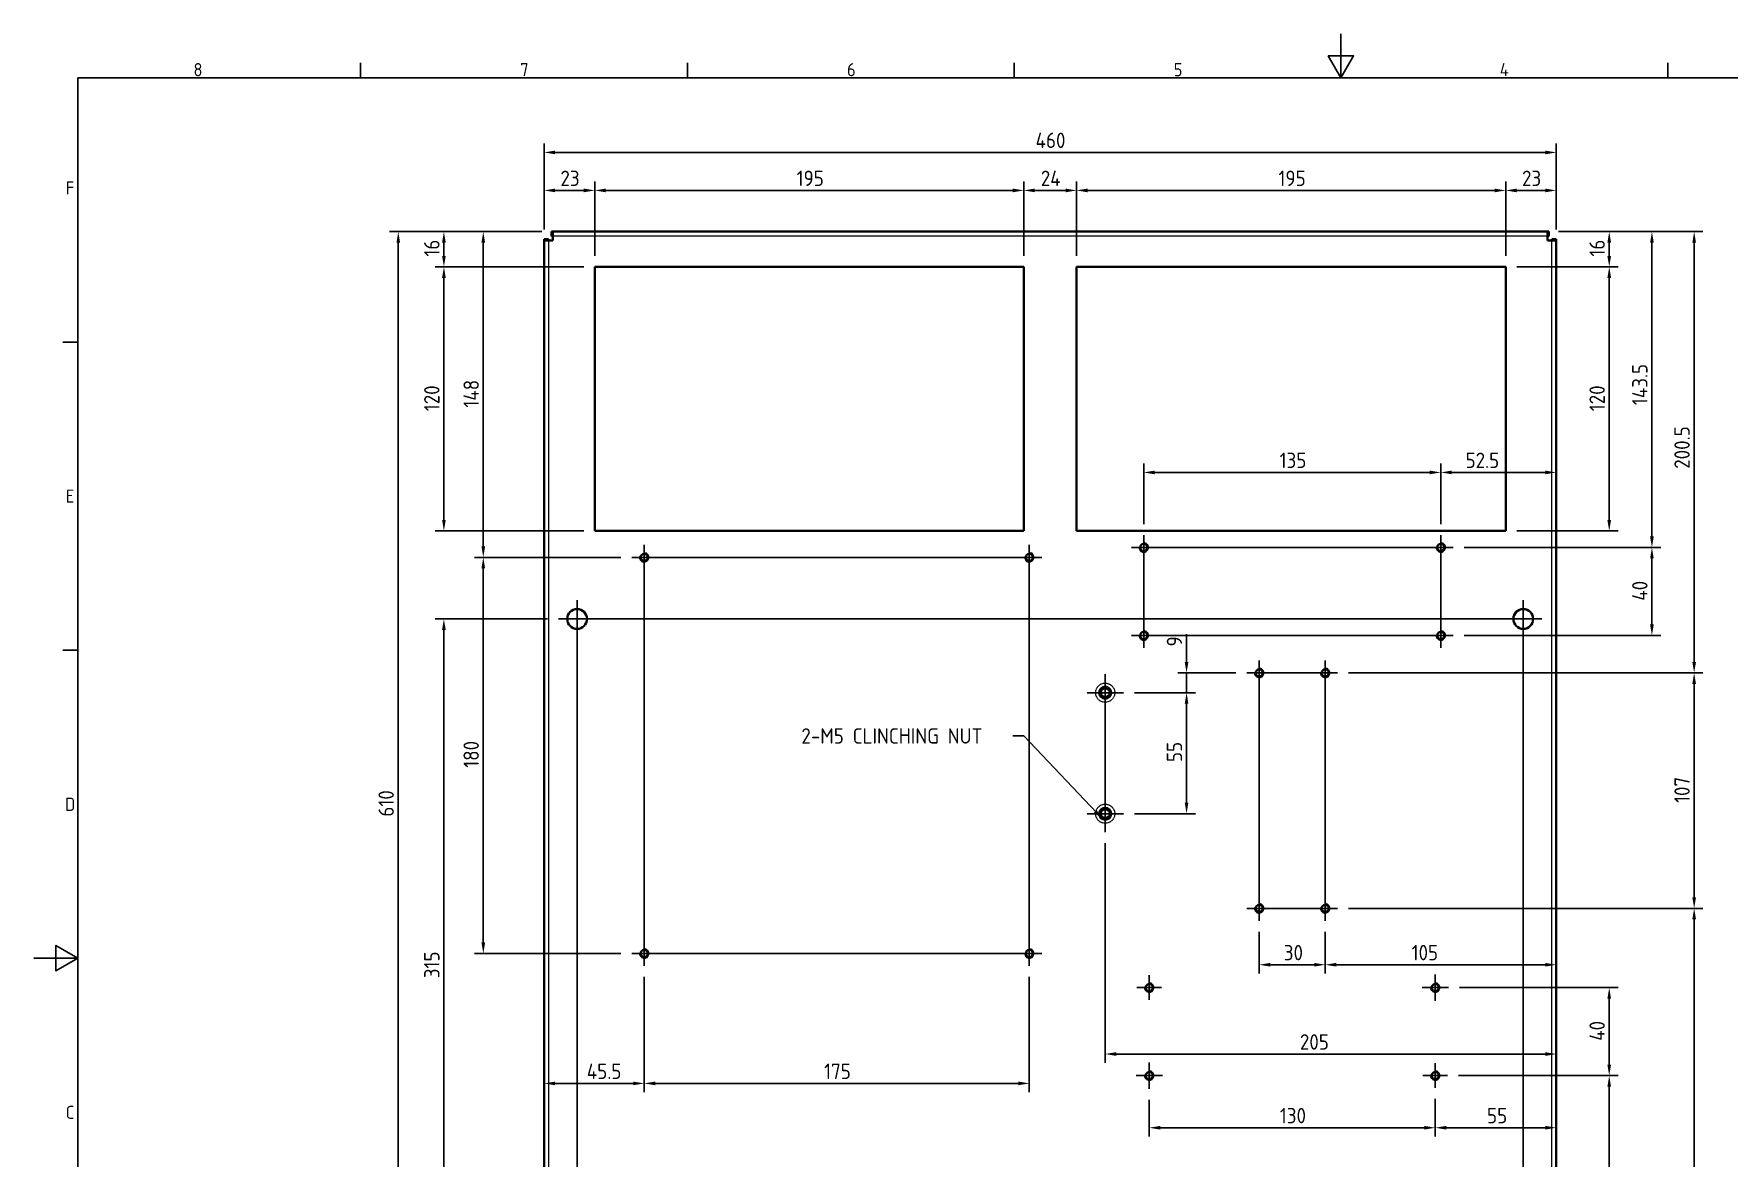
# Model space of a CAD drawing. Header units: millimetres. Extents: x 0 to 1188, y 0 to 840.
# Drawn here: x 0 to 770, y 329 to 840 of the extents above; entities that cross this region are included whole.
import ezdxf

# ---------------------------------------------------------------- set-up
doc = ezdxf.new("R2010")
doc.units = ezdxf.units.MM
doc.header["$LTSCALE"] = 2
doc.linetypes.add('CHAIN', pattern=[0.7087, 0.4724, -0.0591, 0.1181, -0.0591])
doc.linetypes.add('DASHED', pattern=[0.2067, 0.1654, -0.0413])
doc.layers.get('0').update_dxf_attribs({"color": 3, "lineweight": 25, "true_color": 0x00ff00})
for name, color, linetype, lineweight, true_color in [('가려진 것(ISO)', 2, 'DASHED', 18, 0xffff00), ('가시적인 것(ISO)', 3, 'Continuous', 40, 0x00ff00), ('가시적인 좁은 것(ISO)', 3, 'Continuous', 35, 0x00ff00), ('기호(ISO)', 5, 'Continuous', 25, 0x0000ff), ('중심 표식(ISO)', 1, 'Continuous', 25, 0xff0000), ('중심선(ISO)', 1, 'Continuous', 25, 0xff0000), ('치수(ISO)', 2, 'Continuous', 25, 0xffff00)]:
    doc.layers.add(name, color=color, linetype=linetype, lineweight=lineweight, true_color=true_color)
doc.layers.add('경계(ISO)', color=7, linetype='Continuous', lineweight=25)
doc.styles.add('문자 텍스트_PSTEK_POSCO', font='isocp.shx')
doc.styles.add('치수 텍스트_PSTEK_POSCO', font='isocp.shx')
doc.dimstyles.new('치수_PSTEK_POSCO', dxfattribs={"dimscale": 2, "dimtxt": 3.5, "dimasz": 2.5, "dimexe": 2, "dimexo": 2.5, "dimgap": 1, "dimtad": 1, "dimrnd": 1e-08, "dimdsep": 46, "dimtxsty": '치수 텍스트_PSTEK_POSCO', "dimcen": 0.09, "dimdle": 10, "dimclrd": 7, "dimclre": 7, "dimclrt": 2, "dimadec": 1, "dimazin": 2, "dimtfac": 1, "dimtmove": 0, "dimatfit": 3, "dimfxl": 1, "dimtolj": 1, "dimlwd": -1, "dimlwe": -1, "dimarcsym": 0})
doc.dimstyles.new('치수_PSTEK_POSCO$7', dxfattribs={"dimscale": 2, "dimtxt": 3.5, "dimasz": 2.5, "dimexe": 2, "dimexo": 2.5, "dimgap": 1, "dimtad": 1, "dimrnd": 1e-08, "dimdsep": 46, "dimtxsty": '치수 텍스트_PSTEK_POSCO', "dimcen": 0.09, "dimdle": 10, "dimclrd": 7, "dimclre": 7, "dimclrt": 2, "dimadec": 1, "dimazin": 2, "dimtfac": 1, "dimtmove": 0, "dimatfit": 3, "dimfxl": 1, "dimtolj": 1, "dimlwd": -1, "dimlwe": -1, "dimarcsym": 0})

# ---------------------------------------------------------------- blocks, each defined once
blk = doc.blocks.new('경계 Default Border')
at = {"layer": '경계(ISO)'}
for p, q in [((74.25, 410), (74.25, 413.4)), ((148.5, 410), (148.5, 413.4)), ((222.75, 410), (222.75, 413.4)), ((371.25, 410), (371.25, 413.4)), ((10, 350), (6.6, 350)), ((10, 280), (6.6, 280))]:
    blk.add_line(p, q, dxfattribs=at)
at = {"layer": '경계(ISO)', "flags": 128}
for points in [[(297, 420), (297, 410), (294.11, 415), (299.89, 415), (297, 410)], [(10, 10), (10, 410), (584, 410), (584, 10), (10, 10)], [(0, 210), (10, 210), (5, 212.89), (5, 207.11), (10, 210)]]:
    blk.add_lwpolyline(points, dxfattribs=at)
at = {"layer": '경계(ISO)', "color": 2, "true_color": 0xffff00, "char_height": 3, "attachment_point": 7, "style": '문자 텍스트_PSTEK_POSCO'}
for s, insert in [('8', (36.27, 410.37)), ('7', (110.52, 410.39)), ('6', (184.77, 410.37)), ('5', (259.02, 410.37)), ('4', (333.1, 410.4)), ('F', (7.24, 383.5)), ('E', (7.24, 313.47)), ('D', (7.08, 243.47)), ('C', (7.24, 173.47))]:
    blk.add_mtext(s, dxfattribs=dict(at, insert=insert))
blk = doc.blocks.new('*D22')
at = {"layer": 'Defpoints', "color": 0, "transparency": 16777216}
for p in [(254.87, 768.88), (231.87, 746.14), (254.87, 734.14)]:
    blk.add_point(p, dxfattribs=at)
at = {"layer": '치수(ISO)', "color": 7, "transparency": 16777216}
for p, q in [((231.87, 751.14), (231.87, 772.88)), ((254.87, 739.14), (254.87, 772.88)), ((236.87, 768.88), (249.87, 768.88))]:
    blk.add_line(p, q, dxfattribs=at)
for points in [[(236.87, 769.71), (236.87, 768.04), (231.87, 768.88)], [(249.87, 769.71), (249.87, 768.04), (254.87, 768.88)]]:
    blk.add_solid(points, dxfattribs=at)
at = {"layer": '치수(ISO)', "color": 2, "transparency": 16777216, "insert": (239.29, 774.38), "char_height": 7, "attachment_point": 4, "style": '치수 텍스트_PSTEK_POSCO'}
blk.add_mtext('\\A1;23', dxfattribs=at)
blk = doc.blocks.new('*D23')
at = {"layer": 'Defpoints', "color": 0, "transparency": 16777216}
for p in [(449.87, 768.88), (254.87, 734.14), (449.87, 734.14)]:
    blk.add_point(p, dxfattribs=at)
at = {"layer": '치수(ISO)', "color": 7, "transparency": 16777216}
for p, q in [((254.87, 739.14), (254.87, 772.88)), ((449.87, 739.14), (449.87, 772.88)), ((259.87, 768.88), (444.87, 768.88))]:
    blk.add_line(p, q, dxfattribs=at)
for points in [[(259.87, 769.71), (259.87, 768.04), (254.87, 768.88)], [(444.87, 769.71), (444.87, 768.04), (449.87, 768.88)]]:
    blk.add_solid(points, dxfattribs=at)
at = {"layer": '치수(ISO)', "color": 2, "transparency": 16777216, "insert": (346.63, 774.38), "char_height": 7, "attachment_point": 4, "style": '치수 텍스트_PSTEK_POSCO'}
blk.add_mtext('\\A1;195', dxfattribs=at)
blk = doc.blocks.new('*D24')
at = {"layer": 'Defpoints', "color": 0, "transparency": 16777216}
for p in [(473.87, 768.88), (449.87, 734.14), (473.87, 734.14)]:
    blk.add_point(p, dxfattribs=at)
at = {"layer": '치수(ISO)', "color": 7, "transparency": 16777216}
for p, q in [((449.87, 739.14), (449.87, 772.88)), ((473.87, 739.14), (473.87, 772.88)), ((454.87, 768.88), (468.87, 768.88))]:
    blk.add_line(p, q, dxfattribs=at)
for points in [[(454.87, 769.71), (454.87, 768.04), (449.87, 768.88)], [(468.87, 769.71), (468.87, 768.04), (473.87, 768.88)]]:
    blk.add_solid(points, dxfattribs=at)
at = {"layer": '치수(ISO)', "color": 2, "transparency": 16777216, "insert": (457.6, 774.38), "char_height": 7, "attachment_point": 4, "style": '치수 텍스트_PSTEK_POSCO'}
blk.add_mtext('\\A1;24', dxfattribs=at)
blk = doc.blocks.new('*D25')
at = {"layer": 'Defpoints', "color": 0, "transparency": 16777216}
for p in [(668.87, 768.88), (473.87, 734.14), (668.87, 734.14)]:
    blk.add_point(p, dxfattribs=at)
at = {"layer": '치수(ISO)', "color": 7, "transparency": 16777216}
for p, q in [((473.87, 739.14), (473.87, 772.88)), ((668.87, 739.14), (668.87, 772.88)), ((478.87, 768.88), (663.87, 768.88))]:
    blk.add_line(p, q, dxfattribs=at)
for points in [[(478.87, 769.71), (478.87, 768.04), (473.87, 768.88)], [(663.87, 769.71), (663.87, 768.04), (668.87, 768.88)]]:
    blk.add_solid(points, dxfattribs=at)
at = {"layer": '치수(ISO)', "color": 2, "transparency": 16777216, "insert": (565.63, 774.38), "char_height": 7, "attachment_point": 4, "style": '치수 텍스트_PSTEK_POSCO'}
blk.add_mtext('\\A1;195', dxfattribs=at)
blk = doc.blocks.new('*D26')
at = {"layer": 'Defpoints', "color": 0, "transparency": 16777216}
for p in [(691.87, 768.88), (691.87, 746.14), (668.87, 734.14)]:
    blk.add_point(p, dxfattribs=at)
at = {"layer": '치수(ISO)', "color": 7, "transparency": 16777216}
for p, q in [((668.87, 739.14), (668.87, 772.88)), ((691.87, 751.14), (691.87, 772.88)), ((673.87, 768.88), (686.87, 768.88))]:
    blk.add_line(p, q, dxfattribs=at)
for points in [[(673.87, 769.71), (673.87, 768.04), (668.87, 768.88)], [(686.87, 769.71), (686.87, 768.04), (691.87, 768.88)]]:
    blk.add_solid(points, dxfattribs=at)
at = {"layer": '치수(ISO)', "color": 2, "transparency": 16777216, "insert": (676.29, 774.38), "char_height": 7, "attachment_point": 4, "style": '치수 텍스트_PSTEK_POSCO'}
blk.add_mtext('\\A1;23', dxfattribs=at)
blk = doc.blocks.new('*D27')
at = {"layer": 'Defpoints', "color": 0, "transparency": 16777216}
for p in [(186.33, 734.14), (254.87, 734.14), (254.87, 614.14)]:
    blk.add_point(p, dxfattribs=at)
at = {"layer": '치수(ISO)', "color": 7, "transparency": 16777216}
for p, q in [((249.87, 734.14), (182.33, 734.14)), ((186.33, 619.14), (186.33, 729.14)), ((249.87, 614.14), (182.33, 614.14))]:
    blk.add_line(p, q, dxfattribs=at)
for points in [[(185.5, 729.14), (187.17, 729.14), (186.33, 734.14)], [(185.5, 619.14), (187.17, 619.14), (186.33, 614.14)]]:
    blk.add_solid(points, dxfattribs=at)
at = {"layer": '치수(ISO)', "color": 2, "transparency": 16777216, "insert": (180.83, 668.54), "char_height": 7, "attachment_point": 4, "rotation": 90, "style": '치수 텍스트_PSTEK_POSCO'}
blk.add_mtext('\\A1;120', dxfattribs=at)
blk = doc.blocks.new('*D28')
at = {"layer": 'Defpoints', "color": 0, "transparency": 16777216}
for p in [(186.33, 750.14), (235.87, 750.14), (254.87, 734.14)]:
    blk.add_point(p, dxfattribs=at)
at = {"layer": '치수(ISO)', "color": 7, "transparency": 16777216}
for p, q in [((230.87, 750.14), (182.33, 750.14)), ((186.33, 739.14), (186.33, 745.14)), ((249.87, 734.14), (182.33, 734.14))]:
    blk.add_line(p, q, dxfattribs=at)
for points in [[(185.5, 745.14), (187.17, 745.14), (186.33, 750.14)], [(185.5, 739.14), (187.17, 739.14), (186.33, 734.14)]]:
    blk.add_solid(points, dxfattribs=at)
at = {"layer": '치수(ISO)', "color": 2, "transparency": 16777216, "insert": (180.83, 738.82), "char_height": 7, "attachment_point": 4, "rotation": 90, "style": '치수 텍스트_PSTEK_POSCO'}
blk.add_mtext('\\A1;16', dxfattribs=at)
blk = doc.blocks.new('*D29')
at = {"layer": 'Defpoints', "color": 0, "transparency": 16777216}
for p in [(204.23, 750.14), (235.87, 750.14), (271.75, 602.14)]:
    blk.add_point(p, dxfattribs=at)
at = {"layer": '치수(ISO)', "color": 7, "transparency": 16777216}
for p, q in [((230.87, 750.14), (200.23, 750.14)), ((204.23, 607.14), (204.23, 745.14)), ((266.75, 602.14), (200.23, 602.14))]:
    blk.add_line(p, q, dxfattribs=at)
for points in [[(203.39, 745.14), (205.06, 745.14), (204.23, 750.14)], [(203.39, 607.14), (205.06, 607.14), (204.23, 602.14)]]:
    blk.add_solid(points, dxfattribs=at)
at = {"layer": '치수(ISO)', "color": 2, "transparency": 16777216, "insert": (198.73, 670.19), "char_height": 7, "attachment_point": 4, "rotation": 90, "style": '치수 텍스트_PSTEK_POSCO'}
blk.add_mtext('\\A1;148', dxfattribs=at)
blk = doc.blocks.new('*D30')
at = {"layer": 'Defpoints', "color": 0, "transparency": 16777216}
for p in [(204.23, 602.14), (271.75, 602.14), (271.75, 422.14)]:
    blk.add_point(p, dxfattribs=at)
at = {"layer": '치수(ISO)', "color": 7, "transparency": 16777216}
for p, q in [((266.75, 602.14), (200.23, 602.14)), ((204.23, 427.14), (204.23, 597.14)), ((266.75, 422.14), (200.23, 422.14))]:
    blk.add_line(p, q, dxfattribs=at)
for points in [[(203.39, 597.14), (205.06, 597.14), (204.23, 602.14)], [(203.39, 427.14), (205.06, 427.14), (204.23, 422.14)]]:
    blk.add_solid(points, dxfattribs=at)
at = {"layer": '치수(ISO)', "color": 2, "transparency": 16777216, "insert": (198.73, 506.54), "char_height": 7, "attachment_point": 4, "rotation": 90, "style": '치수 텍스트_PSTEK_POSCO'}
blk.add_mtext('\\A1;180', dxfattribs=at)
blk = doc.blocks.new('*D31')
at = {"layer": 'Defpoints', "color": 0, "transparency": 16777216}
for p in [(644.99, 606.64), (735.33, 606.64), (644.99, 566.64)]:
    blk.add_point(p, dxfattribs=at)
at = {"layer": '치수(ISO)', "color": 7, "transparency": 16777216}
for p, q in [((649.99, 606.64), (739.33, 606.64)), ((735.33, 571.64), (735.33, 601.64)), ((649.99, 566.64), (739.33, 566.64))]:
    blk.add_line(p, q, dxfattribs=at)
for points in [[(734.5, 601.64), (736.17, 601.64), (735.33, 606.64)], [(734.5, 571.64), (736.17, 571.64), (735.33, 566.64)]]:
    blk.add_solid(points, dxfattribs=at)
at = {"layer": '치수(ISO)', "color": 2, "transparency": 16777216, "insert": (729.83, 582.44), "char_height": 7, "attachment_point": 4, "rotation": 90, "style": '치수 텍스트_PSTEK_POSCO'}
blk.add_mtext('\\A1;40', dxfattribs=at)
blk = doc.blocks.new('*D32')
at = {"layer": 'Defpoints', "color": 0, "transparency": 16777216}
for p in [(687.87, 750.14), (735.33, 750.14), (644.99, 606.64)]:
    blk.add_point(p, dxfattribs=at)
at = {"layer": '치수(ISO)', "color": 7, "transparency": 16777216}
for p, q in [((692.87, 750.14), (739.33, 750.14)), ((735.33, 611.64), (735.33, 745.14)), ((649.99, 606.64), (739.33, 606.64))]:
    blk.add_line(p, q, dxfattribs=at)
for points in [[(734.5, 745.14), (736.17, 745.14), (735.33, 750.14)], [(734.5, 611.64), (736.17, 611.64), (735.33, 606.64)]]:
    blk.add_solid(points, dxfattribs=at)
at = {"layer": '치수(ISO)', "color": 2, "transparency": 16777216, "insert": (729.83, 671.32), "char_height": 7, "attachment_point": 4, "rotation": 90, "style": '치수 텍스트_PSTEK_POSCO'}
blk.add_mtext('\\A1;143.5', dxfattribs=at)
blk = doc.blocks.new('*D33')
at = {"layer": 'Defpoints', "color": 0, "transparency": 16777216}
for p in [(592.49, 549.64), (754.52, 549.64), (592.49, 442.64)]:
    blk.add_point(p, dxfattribs=at)
at = {"layer": '치수(ISO)', "color": 7, "transparency": 16777216}
for p, q in [((597.49, 549.64), (758.52, 549.64)), ((754.52, 447.64), (754.52, 544.64)), ((597.49, 442.64), (758.52, 442.64))]:
    blk.add_line(p, q, dxfattribs=at)
for points in [[(753.69, 544.64), (755.36, 544.64), (754.52, 549.64)], [(753.69, 447.64), (755.36, 447.64), (754.52, 442.64)]]:
    blk.add_solid(points, dxfattribs=at)
at = {"layer": '치수(ISO)', "color": 2, "transparency": 16777216, "insert": (749.02, 490.54), "char_height": 7, "attachment_point": 4, "rotation": 90, "style": '치수 텍스트_PSTEK_POSCO'}
blk.add_mtext('\\A1;107', dxfattribs=at)
blk = doc.blocks.new('*D34')
at = {"layer": 'Defpoints', "color": 0, "transparency": 16777216}
for p in [(687.87, 750.14), (754.52, 750.14), (592.49, 549.64)]:
    blk.add_point(p, dxfattribs=at)
at = {"layer": '치수(ISO)', "color": 7, "transparency": 16777216}
for p, q in [((692.87, 750.14), (758.52, 750.14)), ((754.52, 554.64), (754.52, 745.14)), ((597.49, 549.64), (758.52, 549.64))]:
    blk.add_line(p, q, dxfattribs=at)
for points in [[(753.69, 745.14), (755.36, 745.14), (754.52, 750.14)], [(753.69, 554.64), (755.36, 554.64), (754.52, 549.64)]]:
    blk.add_solid(points, dxfattribs=at)
at = {"layer": '치수(ISO)', "color": 2, "transparency": 16777216, "insert": (749.02, 642.38), "char_height": 7, "attachment_point": 4, "rotation": 90, "style": '치수 텍스트_PSTEK_POSCO'}
blk.add_mtext('\\A1;200.5', dxfattribs=at)
blk = doc.blocks.new('*D37')
at = {"layer": 'Defpoints', "color": 0, "transparency": 16777216}
for p in [(186.33, 574.14), (238.37, 574.14), (238.37, 259.14)]:
    blk.add_point(p, dxfattribs=at)
at = {"layer": '치수(ISO)', "color": 7, "transparency": 16777216}
for p, q in [((233.37, 574.14), (182.33, 574.14)), ((186.33, 264.14), (186.33, 569.14)), ((233.37, 259.14), (182.33, 259.14))]:
    blk.add_line(p, q, dxfattribs=at)
for points in [[(185.5, 569.14), (187.17, 569.14), (186.33, 574.14)], [(185.5, 264.14), (187.17, 264.14), (186.33, 259.14)]]:
    blk.add_solid(points, dxfattribs=at)
at = {"layer": '치수(ISO)', "color": 2, "transparency": 16777216, "insert": (180.83, 410.9), "char_height": 7, "attachment_point": 4, "rotation": 90, "style": '치수 텍스트_PSTEK_POSCO'}
blk.add_mtext('\\A1;315', dxfattribs=at)
blk = doc.blocks.new('*D39')
at = {"layer": 'Defpoints', "color": 0, "transparency": 16777216}
for p in [(277.37, 416.52), (452.37, 416.52), (452.37, 363.1)]:
    blk.add_point(p, dxfattribs=at)
at = {"layer": '치수(ISO)', "color": 7, "transparency": 16777216}
for p, q in [((277.37, 411.52), (277.37, 359.1)), ((452.37, 411.52), (452.37, 359.1)), ((282.37, 363.1), (447.37, 363.1))]:
    blk.add_line(p, q, dxfattribs=at)
for points in [[(282.37, 363.93), (282.37, 362.26), (277.37, 363.1)], [(447.37, 363.93), (447.37, 362.26), (452.37, 363.1)]]:
    blk.add_solid(points, dxfattribs=at)
at = {"layer": '치수(ISO)', "color": 2, "transparency": 16777216, "insert": (359.13, 368.6), "char_height": 7, "attachment_point": 4, "style": '치수 텍스트_PSTEK_POSCO'}
blk.add_mtext('\\A1;175', dxfattribs=at)
blk = doc.blocks.new('*D40')
at = {"layer": 'Defpoints', "color": 0, "transparency": 16777216}
for p in [(277.37, 416.52), (277.37, 363.1), (231.87, 337.56)]:
    blk.add_point(p, dxfattribs=at)
at = {"layer": '치수(ISO)', "color": 7, "transparency": 16777216}
for p, q in [((277.37, 411.52), (277.37, 359.1)), ((236.87, 363.1), (272.37, 363.1))]:
    blk.add_line(p, q, dxfattribs=at)
for points in [[(236.87, 363.93), (236.87, 362.26), (231.87, 363.1)], [(272.37, 363.93), (272.37, 362.26), (277.37, 363.1)]]:
    blk.add_solid(points, dxfattribs=at)
at = {"layer": '치수(ISO)', "color": 2, "transparency": 16777216, "insert": (251.27, 368.6), "char_height": 7, "attachment_point": 4, "style": '치수 텍스트_PSTEK_POSCO'}
blk.add_mtext('\\A1;45.5', dxfattribs=at)
blk = doc.blocks.new('*D45')
at = {"layer": 'Defpoints', "color": 0, "transparency": 16777216}
for p in [(486.87, 477.29), (691.87, 376.44), (691.87, 345.95)]:
    blk.add_point(p, dxfattribs=at)
at = {"layer": '치수(ISO)', "color": 7, "transparency": 16777216}
for p, q in [((486.87, 472.29), (486.87, 372.44)), ((491.87, 376.44), (686.87, 376.44))]:
    blk.add_line(p, q, dxfattribs=at)
for points in [[(491.87, 377.28), (491.87, 375.61), (486.87, 376.44)], [(686.87, 377.28), (686.87, 375.61), (691.87, 376.44)]]:
    blk.add_solid(points, dxfattribs=at)
at = {"layer": '치수(ISO)', "color": 2, "transparency": 16777216, "insert": (575.34, 381.94), "char_height": 7, "attachment_point": 4, "style": '치수 텍스트_PSTEK_POSCO'}
blk.add_mtext('\\A1;205', dxfattribs=at)
blk = doc.blocks.new('*D46')
at = {"layer": 'Defpoints', "color": 0, "transparency": 16777216}
for p in [(523.84, 549.64), (551.25, 549.64), (495.22, 540.64)]:
    blk.add_point(p, dxfattribs=at)
at = {"layer": '치수(ISO)', "color": 7, "transparency": 16777216}
for p, q in [((523.84, 554.64), (523.84, 567.21)), ((546.25, 549.64), (519.84, 549.64)), ((523.84, 540.64), (523.84, 549.64)), ((500.22, 540.64), (527.84, 540.64)), ((523.84, 535.64), (523.84, 530.64))]:
    blk.add_line(p, q, dxfattribs=at)
for points in [[(523, 554.64), (524.67, 554.64), (523.84, 549.64)], [(523, 535.64), (524.67, 535.64), (523.84, 540.64)]]:
    blk.add_solid(points, dxfattribs=at)
at = {"layer": '치수(ISO)', "color": 2, "transparency": 16777216, "insert": (518.34, 561.64), "char_height": 7, "attachment_point": 4, "rotation": 90, "style": '치수 텍스트_PSTEK_POSCO'}
blk.add_mtext('\\A1;9', dxfattribs=at)
blk = doc.blocks.new('*D47')
at = {"layer": 'Defpoints', "color": 0, "transparency": 16777216}
for p in [(495.22, 540.64), (523.84, 540.64), (495.22, 485.64)]:
    blk.add_point(p, dxfattribs=at)
at = {"layer": '치수(ISO)', "color": 7, "transparency": 16777216}
for p, q in [((500.22, 540.64), (527.84, 540.64)), ((523.84, 490.64), (523.84, 535.64)), ((500.22, 485.64), (527.84, 485.64))]:
    blk.add_line(p, q, dxfattribs=at)
for points in [[(523, 535.64), (524.67, 535.64), (523.84, 540.64)], [(523, 490.64), (524.67, 490.64), (523.84, 485.64)]]:
    blk.add_solid(points, dxfattribs=at)
at = {"layer": '치수(ISO)', "color": 2, "transparency": 16777216, "insert": (518.34, 509.15), "char_height": 7, "attachment_point": 4, "rotation": 90, "style": '치수 텍스트_PSTEK_POSCO'}
blk.add_mtext('\\A1;55', dxfattribs=at)
blk = doc.blocks.new('*D48')
at = {"layer": 'Defpoints', "color": 0, "transparency": 16777216}
for p in [(668.87, 734.14), (668.87, 614.14), (715.93, 614.14)]:
    blk.add_point(p, dxfattribs=at)
at = {"layer": '치수(ISO)', "color": 7, "transparency": 16777216}
for p, q in [((673.87, 734.14), (719.93, 734.14)), ((715.93, 729.14), (715.93, 619.14)), ((673.87, 614.14), (719.93, 614.14))]:
    blk.add_line(p, q, dxfattribs=at)
for points in [[(715.09, 729.14), (716.76, 729.14), (715.93, 734.14)], [(715.09, 619.14), (716.76, 619.14), (715.93, 614.14)]]:
    blk.add_solid(points, dxfattribs=at)
at = {"layer": '치수(ISO)', "color": 2, "transparency": 16777216, "insert": (710.43, 668.54), "char_height": 7, "attachment_point": 4, "rotation": 90, "style": '치수 텍스트_PSTEK_POSCO'}
blk.add_mtext('\\A1;120', dxfattribs=at)
blk = doc.blocks.new('*D49')
at = {"layer": 'Defpoints', "color": 0, "transparency": 16777216}
for p in [(687.87, 750.14), (715.93, 750.14), (668.87, 734.14)]:
    blk.add_point(p, dxfattribs=at)
at = {"layer": '치수(ISO)', "color": 7, "transparency": 16777216}
for p, q in [((692.87, 750.14), (719.93, 750.14)), ((715.93, 739.14), (715.93, 745.14)), ((673.87, 734.14), (719.93, 734.14))]:
    blk.add_line(p, q, dxfattribs=at)
for points in [[(715.09, 745.14), (716.76, 745.14), (715.93, 750.14)], [(715.09, 739.14), (716.76, 739.14), (715.93, 734.14)]]:
    blk.add_solid(points, dxfattribs=at)
at = {"layer": '치수(ISO)', "color": 2, "transparency": 16777216, "insert": (710.43, 738.82), "char_height": 7, "attachment_point": 4, "rotation": 90, "style": '치수 텍스트_PSTEK_POSCO'}
blk.add_mtext('\\A1;16', dxfattribs=at)
blk = doc.blocks.new('*D50')
at = {"layer": 'Defpoints', "color": 0, "transparency": 16777216}
for p in [(639.37, 640.73), (504.37, 612.26), (639.37, 612.26)]:
    blk.add_point(p, dxfattribs=at)
at = {"layer": '치수(ISO)', "color": 7, "transparency": 16777216}
for p, q in [((504.37, 617.26), (504.37, 644.73)), ((509.37, 640.73), (634.37, 640.73)), ((639.37, 617.26), (639.37, 644.73))]:
    blk.add_line(p, q, dxfattribs=at)
for points in [[(509.37, 641.56), (509.37, 639.9), (504.37, 640.73)], [(634.37, 641.56), (634.37, 639.9), (639.37, 640.73)]]:
    blk.add_solid(points, dxfattribs=at)
at = {"layer": '치수(ISO)', "color": 2, "transparency": 16777216, "insert": (566.13, 646.23), "char_height": 7, "attachment_point": 4, "style": '치수 텍스트_PSTEK_POSCO'}
blk.add_mtext('\\A1;135', dxfattribs=at)
blk = doc.blocks.new('*D51')
at = {"layer": 'Defpoints', "color": 0, "transparency": 16777216}
for p in [(691.87, 640.73), (639.37, 612.26), (691.87, 616.32)]:
    blk.add_point(p, dxfattribs=at)
at = {"layer": '치수(ISO)', "color": 7, "transparency": 16777216}
for p, q in [((639.37, 617.26), (639.37, 644.73)), ((644.37, 640.73), (686.87, 640.73))]:
    blk.add_line(p, q, dxfattribs=at)
for points in [[(644.37, 641.56), (644.37, 639.9), (639.37, 640.73)], [(686.87, 641.56), (686.87, 639.9), (691.87, 640.73)]]:
    blk.add_solid(points, dxfattribs=at)
at = {"layer": '치수(ISO)', "color": 2, "transparency": 16777216, "insert": (650.63, 646.23), "char_height": 7, "attachment_point": 4, "style": '치수 텍스트_PSTEK_POSCO'}
blk.add_mtext('\\A1;52.5', dxfattribs=at)
blk = doc.blocks.new('*D52')
at = {"layer": 'Defpoints', "color": 0, "transparency": 16777216}
for p in [(556.87, 437.02), (586.87, 437.02), (586.87, 417.02)]:
    blk.add_point(p, dxfattribs=at)
at = {"layer": '치수(ISO)', "color": 7, "transparency": 16777216}
for p, q in [((556.87, 432.02), (556.87, 413.02)), ((586.87, 432.02), (586.87, 413.02)), ((561.87, 417.02), (581.87, 417.02))]:
    blk.add_line(p, q, dxfattribs=at)
for points in [[(561.87, 417.85), (561.87, 416.19), (556.87, 417.02)], [(581.87, 417.85), (581.87, 416.19), (586.87, 417.02)]]:
    blk.add_solid(points, dxfattribs=at)
at = {"layer": '치수(ISO)', "color": 2, "transparency": 16777216, "insert": (568.02, 422.52), "char_height": 7, "attachment_point": 4, "style": '치수 텍스트_PSTEK_POSCO'}
blk.add_mtext('\\A1;30', dxfattribs=at)
blk = doc.blocks.new('*D53')
at = {"layer": 'Defpoints', "color": 0, "transparency": 16777216}
for p in [(586.87, 437.02), (691.87, 417.02), (691.87, 353.29)]:
    blk.add_point(p, dxfattribs=at)
at = {"layer": '치수(ISO)', "color": 7, "transparency": 16777216}
for p, q in [((586.87, 432.02), (586.87, 413.02)), ((591.87, 417.02), (686.87, 417.02))]:
    blk.add_line(p, q, dxfattribs=at)
for points in [[(591.87, 417.85), (591.87, 416.19), (586.87, 417.02)], [(686.87, 417.85), (686.87, 416.19), (691.87, 417.02)]]:
    blk.add_solid(points, dxfattribs=at)
at = {"layer": '치수(ISO)', "color": 2, "transparency": 16777216, "insert": (626.13, 422.52), "char_height": 7, "attachment_point": 4, "style": '치수 텍스트_PSTEK_POSCO'}
blk.add_mtext('\\A1;105', dxfattribs=at)
blk = doc.blocks.new('*D54')
at = {"layer": 'Defpoints', "color": 0, "transparency": 16777216}
for p in [(235.87, 750.14), (165.59, 140.14), (235.87, 140.14)]:
    blk.add_point(p, dxfattribs=at)
at = {"layer": '치수(ISO)', "color": 7, "transparency": 16777216}
for p, q in [((230.87, 750.14), (161.59, 750.14)), ((165.59, 745.14), (165.59, 145.14)), ((230.87, 140.14), (161.59, 140.14))]:
    blk.add_line(p, q, dxfattribs=at)
for points in [[(164.75, 745.14), (166.42, 745.14), (165.59, 750.14)], [(164.75, 145.14), (166.42, 145.14), (165.59, 140.14)]]:
    blk.add_solid(points, dxfattribs=at)
at = {"layer": '치수(ISO)', "color": 2, "transparency": 16777216, "insert": (160.09, 484.33), "char_height": 7, "attachment_point": 4, "rotation": 90, "style": '치수 텍스트_PSTEK_POSCO'}
blk.add_mtext('\\A1;610', dxfattribs=at)
blk = doc.blocks.new('*D55')
at = {"layer": 'Defpoints', "color": 0, "transparency": 16777216}
for p in [(691.87, 786.14), (231.87, 746.14), (691.87, 746.14)]:
    blk.add_point(p, dxfattribs=at)
at = {"layer": '치수(ISO)', "color": 7, "transparency": 16777216}
for p, q in [((231.87, 751.14), (231.87, 790.14)), ((236.87, 786.14), (686.87, 786.14)), ((691.87, 751.14), (691.87, 790.14))]:
    blk.add_line(p, q, dxfattribs=at)
for points in [[(236.87, 786.97), (236.87, 785.31), (231.87, 786.14)], [(686.87, 786.97), (686.87, 785.31), (691.87, 786.14)]]:
    blk.add_solid(points, dxfattribs=at)
at = {"layer": '치수(ISO)', "color": 2, "transparency": 16777216, "insert": (455.22, 791.64), "char_height": 7, "attachment_point": 4, "style": '치수 텍스트_PSTEK_POSCO'}
blk.add_mtext('\\A1;460', dxfattribs=at)
blk = doc.blocks.new('*D63')
at = {"layer": 'Defpoints', "color": 0, "transparency": 16777216}
for p in [(506.87, 360.64), (636.87, 361.02), (636.87, 342.95)]:
    blk.add_point(p, dxfattribs=at)
at = {"layer": '치수(ISO)', "color": 7, "transparency": 16777216}
for p, q in [((506.87, 355.64), (506.87, 338.95)), ((636.87, 356.02), (636.87, 338.95)), ((511.87, 342.95), (631.87, 342.95))]:
    blk.add_line(p, q, dxfattribs=at)
for points in [[(511.87, 343.79), (511.87, 342.12), (506.87, 342.95)], [(631.87, 343.79), (631.87, 342.12), (636.87, 342.95)]]:
    blk.add_solid(points, dxfattribs=at)
at = {"layer": '치수(ISO)', "color": 2, "transparency": 16777216, "insert": (566.25, 348.45), "char_height": 7, "attachment_point": 4, "style": '치수 텍스트_PSTEK_POSCO'}
blk.add_mtext('\\A1;130', dxfattribs=at)
blk = doc.blocks.new('*D64')
at = {"layer": 'Defpoints', "color": 0, "transparency": 16777216}
for p in [(636.87, 361.02), (691.87, 342.95), (691.87, 144.14)]:
    blk.add_point(p, dxfattribs=at)
at = {"layer": '치수(ISO)', "color": 7, "transparency": 16777216}
for p, q in [((636.87, 356.02), (636.87, 338.95)), ((641.87, 342.95), (686.87, 342.95))]:
    blk.add_line(p, q, dxfattribs=at)
for points in [[(641.87, 343.79), (641.87, 342.12), (636.87, 342.95)], [(686.87, 343.79), (686.87, 342.12), (691.87, 342.95)]]:
    blk.add_solid(points, dxfattribs=at)
at = {"layer": '치수(ISO)', "color": 2, "transparency": 16777216, "insert": (660.4, 348.45), "char_height": 7, "attachment_point": 4, "style": '치수 텍스트_PSTEK_POSCO'}
blk.add_mtext('\\A1;55', dxfattribs=at)
blk = doc.blocks.new('*D65')
at = {"layer": 'Defpoints', "color": 0, "transparency": 16777216}
for p in [(642.49, 366.64), (715.93, 366.64), (687.87, 140.14)]:
    blk.add_point(p, dxfattribs=at)
at = {"layer": '치수(ISO)', "color": 7, "transparency": 16777216}
for p, q in [((647.49, 366.64), (719.93, 366.64)), ((715.93, 145.14), (715.93, 361.64)), ((692.87, 140.14), (719.93, 140.14))]:
    blk.add_line(p, q, dxfattribs=at)
for points in [[(715.09, 361.64), (716.76, 361.64), (715.93, 366.64)], [(715.09, 145.14), (716.76, 145.14), (715.93, 140.14)]]:
    blk.add_solid(points, dxfattribs=at)
at = {"layer": '치수(ISO)', "color": 2, "transparency": 16777216, "insert": (710.43, 190.84), "char_height": 7, "attachment_point": 4, "rotation": 90, "style": '치수 텍스트_PSTEK_POSCO'}
blk.add_mtext('\\A1;226.5', dxfattribs=at)
blk = doc.blocks.new('*D66')
at = {"layer": 'Defpoints', "color": 0, "transparency": 16777216}
for p in [(642.87, 406.64), (715.93, 406.64), (642.49, 366.64)]:
    blk.add_point(p, dxfattribs=at)
at = {"layer": '치수(ISO)', "color": 7, "transparency": 16777216}
for p, q in [((647.87, 406.64), (719.93, 406.64)), ((715.93, 371.64), (715.93, 401.64)), ((647.49, 366.64), (719.93, 366.64))]:
    blk.add_line(p, q, dxfattribs=at)
for points in [[(715.09, 401.64), (716.76, 401.64), (715.93, 406.64)], [(715.09, 371.64), (716.76, 371.64), (715.93, 366.64)]]:
    blk.add_solid(points, dxfattribs=at)
at = {"layer": '치수(ISO)', "color": 2, "transparency": 16777216, "insert": (710.43, 382.46), "char_height": 7, "attachment_point": 4, "rotation": 90, "style": '치수 텍스트_PSTEK_POSCO'}
blk.add_mtext('\\A1;40', dxfattribs=at)
blk = doc.blocks.new('*D68')
at = {"layer": 'Defpoints', "color": 0, "transparency": 16777216}
for p in [(592.49, 442.64), (688.46, 140.14), (754.52, 140.14)]:
    blk.add_point(p, dxfattribs=at)
at = {"layer": '치수(ISO)', "color": 7, "transparency": 16777216}
for p, q in [((597.49, 442.64), (758.52, 442.64)), ((754.52, 437.64), (754.52, 145.14)), ((693.46, 140.14), (758.52, 140.14))]:
    blk.add_line(p, q, dxfattribs=at)
for points in [[(753.69, 437.64), (755.36, 437.64), (754.52, 442.64)], [(753.69, 145.14), (755.36, 145.14), (754.52, 140.14)]]:
    blk.add_solid(points, dxfattribs=at)
at = {"layer": '치수(ISO)', "color": 2, "transparency": 16777216, "insert": (749.02, 281.45), "char_height": 7, "attachment_point": 4, "rotation": 90, "style": '치수 텍스트_PSTEK_POSCO'}
blk.add_mtext('\\A1;302.5', dxfattribs=at)

msp = doc.modelspace()

# ---------------------------------------------------------------- linework, layer by layer
at = {"layer": '가려진 것(ISO)'}
for p, q in [((687.871, 748.141), (235.871, 748.141)), ((233.871, 746.141), (233.871, 144.141)), ((689.871, 144.141), (689.871, 746.141))]:
    msp.add_line(p, q, dxfattribs=at)
for centre in [(486.871, 540.641), (486.871, 485.641)]:
    msp.add_circle(centre, 4.35, dxfattribs=at)
at = {"layer": '가시적인 것(ISO)'}
for p, q in [((235.871, 750.141), (235.285, 750.141)), ((235.285, 748.141), (235.285, 750.141)), ((235.871, 748.141), (235.285, 748.141)), ((235.871, 750.141), (687.871, 750.141)), ((235.871, 750.141), (235.871, 746.141)), ((687.871, 746.141), (687.871, 750.141)), ((688.457, 750.141), (687.871, 750.141)), ((687.871, 748.141), (688.457, 748.141)), ((688.457, 748.141), (688.457, 750.141)), ((233.871, 746.727), (231.871, 746.727)), ((231.871, 746.727), (231.871, 746.141)), ((231.871, 144.141), (231.871, 746.141)), ((235.871, 746.141), (231.871, 746.141)), ((233.871, 746.141), (233.871, 746.727)), ((691.871, 746.141), (687.871, 746.141)), ((689.871, 746.141), (689.871, 746.727)), ((689.871, 746.727), (691.871, 746.727)), ((691.871, 746.141), (691.871, 746.727)), ((691.871, 746.141), (691.871, 144.141)), ((254.871, 614.141), (254.871, 734.141)), ((254.871, 734.141), (449.871, 734.141)), ((449.871, 734.141), (449.871, 614.141)), ((473.871, 614.141), (473.871, 734.141)), ((473.871, 734.141), (668.871, 734.141)), ((668.871, 734.141), (668.871, 614.141)), ((449.871, 614.141), (254.871, 614.141)), ((668.871, 614.141), (473.871, 614.141))]:
    msp.add_line(p, q, dxfattribs=at)
for centre, radius in [((277.371, 602.141), 1.621), ((452.371, 602.141), 1.621), ((504.371, 606.641), 1.621), ((639.371, 606.641), 1.621), ((246.871, 574.141), 4.5), ((676.871, 574.141), 4.5), ((504.371, 566.641), 1.621), ((639.371, 566.641), 1.621), ((556.871, 549.641), 1.621), ((586.871, 549.641), 1.621), ((486.871, 540.641), 2.75), ((486.871, 540.641), 2.067), ((486.871, 485.641), 2.75), ((486.871, 485.641), 2.067), ((556.871, 442.641), 1.621), ((586.871, 442.641), 1.621), ((277.371, 422.141), 1.621), ((452.371, 422.141), 1.621), ((506.871, 406.641), 1.621), ((636.871, 406.641), 1.621), ((506.871, 366.641), 1.621), ((636.871, 366.641), 1.621)]:
    msp.add_circle(centre, radius, dxfattribs=at)
at = {"layer": '가시적인 좁은 것(ISO)'}
for centre, radius, start, end in [((277.371, 602.141), 2, 170, 80), ((452.371, 602.141), 2, 170, 80), ((504.371, 606.641), 2, 170, 80), ((639.371, 606.641), 2, 170, 80), ((504.371, 566.641), 2, 170, 80), ((639.371, 566.641), 2, 170, 80), ((556.871, 549.641), 2, 170, 80), ((586.871, 549.641), 2, 170, 80), ((486.871, 540.641), 2.5, 100, 10), ((486.871, 485.641), 2.5, 100, 10), ((556.871, 442.641), 2, 170, 80), ((586.871, 442.641), 2, 170, 80), ((277.371, 422.141), 2, 170, 80), ((452.371, 422.141), 2, 170, 80), ((506.871, 406.641), 2, 170, 80), ((636.871, 406.641), 2, 170, 80), ((506.871, 366.641), 2, 170, 80), ((636.871, 366.641), 2, 170, 80)]:
    msp.add_arc(centre, radius, start, end, dxfattribs=at)
at = {"layer": '중심 표식(ISO)', "linetype": 'CHAIN'}
for p, q in [((277.371, 607.762), (277.371, 596.52)), ((457.992, 602.141), (446.75, 602.141)), ((509.992, 606.641), (498.75, 606.641)), ((644.992, 606.641), (633.75, 606.641)), ((676.871, 565.641), (676.871, 582.641)), ((255.371, 574.141), (238.371, 574.141)), ((509.992, 566.641), (498.75, 566.641)), ((644.992, 566.641), (633.75, 566.641)), ((556.871, 555.262), (556.871, 544.02)), ((586.871, 555.262), (586.871, 544.02)), ((495.221, 540.641), (478.521, 540.641)), ((495.221, 485.641), (478.521, 485.641)), ((556.871, 448.262), (556.871, 437.02)), ((586.871, 448.262), (586.871, 437.02)), ((277.371, 427.762), (277.371, 416.52)), ((452.371, 427.762), (452.371, 416.52)), ((506.871, 412.262), (506.871, 401.02)), ((636.871, 412.641), (636.871, 400.641)), ((512.492, 406.641), (501.25, 406.641)), ((642.871, 406.641), (630.871, 406.641)), ((506.871, 372.641), (506.871, 360.641)), ((636.871, 372.262), (636.871, 361.02)), ((512.871, 366.641), (500.871, 366.641)), ((642.492, 366.641), (631.25, 366.641))]:
    msp.add_line(p, q, dxfattribs=at)
at = {"layer": '중심선(ISO)', "linetype": 'CHAIN'}
for p, q in [((504.371, 612.262), (504.371, 561.02)), ((639.371, 612.262), (639.371, 561.02)), ((271.75, 602.141), (457.992, 602.141)), ((277.371, 607.762), (277.371, 416.52)), ((452.371, 607.762), (452.371, 416.52)), ((644.992, 606.641), (498.75, 606.641)), ((246.871, 582.641), (246.871, 250.641)), ((676.871, 250.641), (676.871, 582.641)), ((685.371, 574.141), (238.371, 574.141)), ((498.75, 566.641), (644.992, 566.641)), ((556.871, 555.262), (556.871, 437.02)), ((586.871, 555.262), (586.871, 437.02)), ((486.871, 548.991), (486.871, 477.291)), ((551.25, 549.641), (592.492, 549.641)), ((551.25, 442.641), (592.492, 442.641)), ((271.75, 422.141), (457.992, 422.141))]:
    msp.add_line(p, q, dxfattribs=at)

# ---------------------------------------------------------------- block references
at = {"xscale": 2, "yscale": 2, "zscale": 2}
msp.add_blockref('경계 Default Border', (0, 0), dxfattribs=at)

# ---------------------------------------------------------------- texts
at = {"layer": '기호(ISO)', "color": 2, "true_color": 0xffff00, "insert": (348.797, 520.985), "char_height": 7, "width": 94.13707, "attachment_point": 4, "style": '치수 텍스트_PSTEK_POSCO'}
msp.add_mtext('{\\fISOCP|b0|i0;\\H7.0000;2-M5 CLINCHING NUT}', dxfattribs=at)

# ---------------------------------------------------------------- dimensions: what is measured, and where the dimension line sits
at = {"layer": '치수(ISO)', "color": 7}
for base, p1, p2, override, picture, middle in [((691.871, 786.141), (231.871, 746.141), (691.871, 746.141), {"dimdec": 2, "dimtp": 0, "dimtm": 0, "dimtdec": 2, "dimtofl": 0, "dimatfit": 1}, '*D55', (461.871, 786.141)), ((277.371, 363.096), (231.871, 337.56), (277.371, 416.52), {"dimdec": 2, "dimse1": 1, "dimtp": 0, "dimtm": 0, "dimtdec": 2, "dimtofl": 0, "dimatfit": 1}, '*D40', (259.111, 363.096))]:
    dim = msp.add_linear_dim(base=base, p1=p1, p2=p2, dimstyle='치수_PSTEK_POSCO', override=override, dxfattribs=at)
    dim.commit()
    dim.dimension.update_dxf_attribs({"geometry": picture, "text_midpoint": middle, "dimtype": 160})
for base, p1, p2, angle, override, picture, middle in [((254.871, 768.878), (231.871, 746.141), (254.871, 734.141), 180, {"dimdec": 2, "dimtp": 0, "dimtm": 0, "dimtdec": 2, "dimtofl": 0, "dimatfit": 1}, '*D22', (243.371, 768.878)), ((449.871, 768.878), (254.871, 734.141), (449.871, 734.141), 180, {"dimdec": 2, "dimtp": 0, "dimtm": 0, "dimtdec": 2, "dimtofl": 0, "dimatfit": 1}, '*D23', (352.391, 768.878)), ((473.871, 768.878), (449.871, 734.141), (473.871, 734.141), 180, {"dimdec": 2, "dimtp": 0, "dimtm": 0, "dimtdec": 2, "dimtofl": 0, "dimatfit": 1}, '*D24', (461.891, 768.878)), ((668.871, 768.878), (473.871, 734.141), (668.871, 734.141), 180, {"dimdec": 2, "dimtp": 0, "dimtm": 0, "dimtdec": 2, "dimtofl": 0, "dimatfit": 1}, '*D25', (571.391, 768.878)), ((691.871, 768.878), (668.871, 734.141), (691.871, 746.141), 180, {"dimdec": 2, "dimtp": 0, "dimtm": 0, "dimtdec": 2, "dimtofl": 0, "dimatfit": 1}, '*D26', (680.371, 768.878)), ((165.585, 140.141), (235.871, 750.141), (235.871, 140.141), 270, {"dimdec": 2, "dimtp": 0, "dimtm": 0, "dimtdec": 2, "dimtofl": 0, "dimatfit": 1}, '*D54', (165.585, 490.141)), ((186.334, 750.141), (254.871, 734.141), (235.871, 750.141), 90, {"dimdec": 2, "dimtp": 0, "dimtm": 0, "dimtdec": 2, "dimtofl": 0, "dimatfit": 1}, '*D28', (186.334, 742.141)), ((204.227, 750.141), (271.75, 602.141), (235.871, 750.141), 90, {"dimdec": 2, "dimtp": 0, "dimtm": 0, "dimtdec": 2, "dimtofl": 0, "dimatfit": 1}, '*D29', (204.227, 676.141)), ((754.522, 750.141), (592.492, 549.641), (687.871, 750.141), 90, {"dimdec": 2, "dimtp": 0, "dimtm": 0, "dimtdec": 2, "dimtofl": 0, "dimatfit": 1}, '*D34', (754.522, 652.411)), ((735.332, 750.141), (644.992, 606.641), (687.871, 750.141), 90, {"dimdec": 2, "dimtp": 0, "dimtm": 0, "dimtdec": 2, "dimtofl": 0, "dimatfit": 1}, '*D32', (735.332, 680.911)), ((715.926, 750.141), (668.871, 734.141), (687.871, 750.141), 270, {"dimdec": 2, "dimtp": 0, "dimtm": 0, "dimtdec": 2, "dimtofl": 0, "dimatfit": 1}, '*D49', (715.926, 742.141)), ((186.334, 734.141), (254.871, 614.141), (254.871, 734.141), 90, {"dimdec": 2, "dimtp": 0, "dimtm": 0, "dimtdec": 2, "dimtofl": 0, "dimatfit": 1}, '*D27', (186.334, 674.141)), ((715.926, 614.141), (668.871, 734.141), (668.871, 614.141), 90, {"dimdec": 2, "dimtp": 0, "dimtm": 0, "dimtdec": 2, "dimtofl": 0, "dimatfit": 1}, '*D48', (715.926, 674.141)), ((639.371, 640.73), (504.371, 612.262), (639.371, 612.262), 180, {"dimdec": 2, "dimtp": 0, "dimtm": 0, "dimtdec": 2, "dimtofl": 0, "dimatfit": 1}, '*D50', (571.871, 640.73)), ((691.871, 640.73), (639.371, 612.262), (691.871, 616.321), 180, {"dimdec": 2, "dimse2": 1, "dimtp": 0, "dimtm": 0, "dimtdec": 2, "dimtofl": 0, "dimatfit": 1}, '*D51', (658.121, 640.73)), ((204.227, 602.141), (271.75, 422.141), (271.75, 602.141), 90, {"dimdec": 2, "dimtp": 0, "dimtm": 0, "dimtdec": 2, "dimtofl": 0, "dimatfit": 1}, '*D30', (204.227, 512.141)), ((735.332, 606.641), (644.992, 566.641), (644.992, 606.641), 90, {"dimdec": 2, "dimtp": 0, "dimtm": 0, "dimtdec": 2, "dimtofl": 0, "dimatfit": 1}, '*D31', (735.332, 586.641)), ((186.334, 574.141), (238.371, 259.141), (238.371, 574.141), 90, {"dimdec": 2, "dimtp": 0, "dimtm": 0, "dimtdec": 2, "dimtofl": 0, "dimatfit": 1}, '*D37', (186.334, 416.641)), ((523.837, 549.641), (495.221, 540.641), (551.25, 549.641), 90, {"dimdec": 2, "dimtp": 0, "dimtm": 0, "dimtdec": 2, "dimtofl": 1, "dimatfit": 1}, '*D46', (523.837, 563.424)), ((754.522, 549.641), (592.492, 442.641), (592.492, 549.641), 90, {"dimdec": 2, "dimtp": 0, "dimtm": 0, "dimtdec": 2, "dimtofl": 0, "dimatfit": 1}, '*D33', (754.522, 496.141)), ((523.837, 540.641), (495.221, 485.641), (495.221, 540.641), 90, {"dimdec": 2, "dimtp": 0, "dimtm": 0, "dimtdec": 2, "dimtofl": 0, "dimatfit": 1}, '*D47', (523.837, 513.141)), ((691.871, 376.444), (486.871, 477.291), (691.871, 345.95), 180, {"dimdec": 2, "dimse2": 1, "dimtp": 0, "dimtm": 0, "dimtdec": 2, "dimtofl": 0, "dimatfit": 1}, '*D45', (581.871, 376.444)), ((754.522, 140.141), (592.492, 442.641), (688.457, 140.141), 90, {"dimdec": 2, "dimtp": 0, "dimtm": 0, "dimtdec": 2, "dimtofl": 0, "dimatfit": 1}, '*D68', (754.522, 291.391)), ((586.871, 417.02), (556.871, 437.02), (586.871, 437.02), 180, {"dimdec": 2, "dimtp": 0, "dimtm": 0, "dimtdec": 2, "dimtofl": 0, "dimatfit": 1}, '*D52', (571.871, 417.02)), ((691.871, 417.02), (586.871, 437.02), (691.871, 353.288), 180, {"dimdec": 2, "dimse2": 1, "dimtp": 0, "dimtm": 0, "dimtdec": 2, "dimtofl": 0, "dimatfit": 1}, '*D53', (631.871, 417.02)), ((452.371, 363.096), (277.371, 416.52), (452.371, 416.52), 180, {"dimdec": 2, "dimtp": 0, "dimtm": 0, "dimtdec": 2, "dimtofl": 0, "dimatfit": 1}, '*D39', (364.871, 363.096)), ((715.926, 406.641), (642.492, 366.641), (642.871, 406.641), 90, {"dimdec": 2, "dimtp": 0, "dimtm": 0, "dimtdec": 2, "dimtofl": 0, "dimatfit": 1}, '*D66', (715.926, 386.661)), ((715.926, 366.641), (687.871, 140.141), (642.492, 366.641), 90, {"dimdec": 2, "dimtp": 0, "dimtm": 0, "dimtdec": 2, "dimtofl": 0, "dimatfit": 1}, '*D65', (715.926, 200.871)), ((636.871, 342.952), (506.871, 360.641), (636.871, 361.02), 180, {"dimdec": 2, "dimtp": 0, "dimtm": 0, "dimtdec": 2, "dimtofl": 0, "dimatfit": 1}, '*D63', (571.851, 342.952)), ((691.871, 342.952), (636.871, 361.02), (691.871, 144.141), 180, {"dimdec": 2, "dimse2": 1, "dimtp": 0, "dimtm": 0, "dimtdec": 2, "dimtofl": 0, "dimatfit": 1}, '*D64', (664.391, 342.952))]:
    dim = msp.add_linear_dim(base=base, p1=p1, p2=p2, angle=angle, dimstyle='치수_PSTEK_POSCO', override=override, dxfattribs=at)
    dim.commit()
    dim.dimension.update_dxf_attribs({"geometry": picture, "text_midpoint": middle, "dimtype": 160})

# ---------------------------------------------------------------- leaders
at = {"layer": '기호(ISO)', "color": 7, "annotation_type": 0, "has_hookline": 1, "hookline_direction": 1, "text_width": 91.928}
msp.add_leader([(485.819, 483.1), (449.934, 520.985), (444.934, 520.985)], dimstyle='치수_PSTEK_POSCO$7', override={"dimtad": 0}, dxfattribs=at)

doc.saveas('drawing.dxf')
